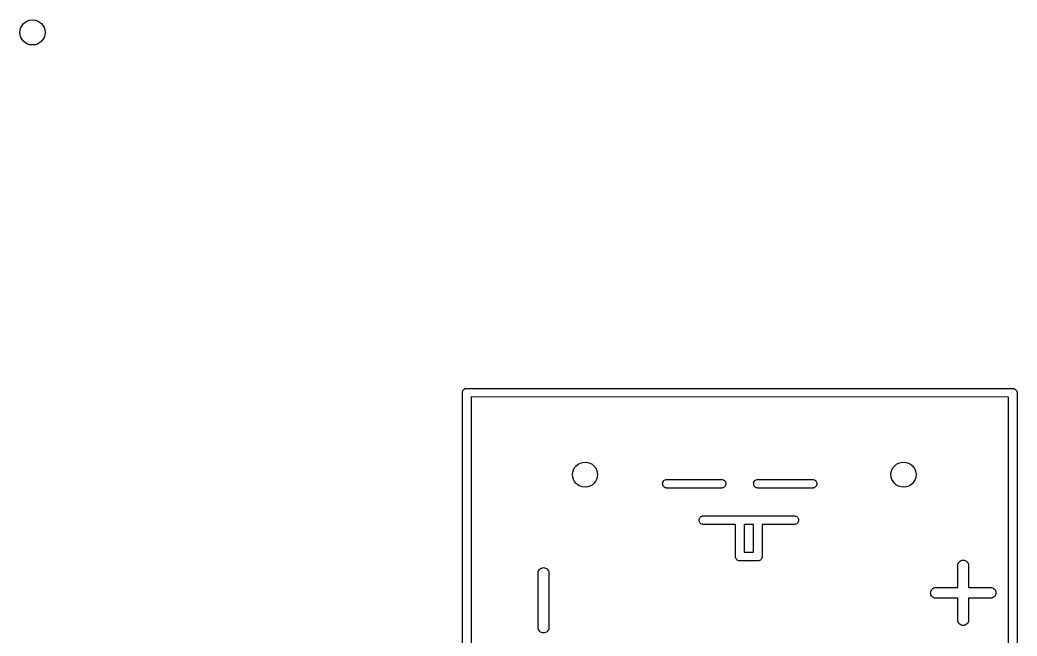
# Model space of a CAD drawing. Extents: x 2.7 to 6.64, y -5.71 to -1.95.
# Drawn here: x 4.126 to 4.674, y -5.164 to -4.825 of the extents above; entities that cross this region are included whole.
import ezdxf

# ---------------------------------------------------------------- set-up
doc = ezdxf.new("R2010")
doc.units = 0
doc.header["$MEASUREMENT"] = 0
doc.layers.add('BLACK', color=7, linetype='CONTINUOUS')

msp = doc.modelspace()

# ---------------------------------------------------------------- linework, layer by layer
at = {"layer": 'BLACK', "linetype": 'CONTINUOUS'}
for p, q in [((4.36893, -5.02946), (4.36907, -5.02901)), ((4.36907, -5.02901), (4.36929, -5.0286)), ((4.36929, -5.0286), (4.36958, -5.02824)), ((4.36958, -5.02824), (4.36994, -5.02795)), ((4.36994, -5.02795), (4.37035, -5.02773)), ((4.37035, -5.02773), (4.3708, -5.02759)), ((4.3708, -5.02759), (4.37114, -5.02756)), ((4.37114, -5.02756), (4.67114, -5.02764)), ((4.67114, -5.02764), (4.67126, -5.02763)), ((4.67126, -5.02763), (4.67138, -5.02764)), ((4.67138, -5.02764), (4.67138, -5.02764)), ((4.67138, -5.02764), (4.67144, -5.02764)), ((4.67144, -5.02764), (4.67172, -5.02767)), ((4.67172, -5.02767), (4.67172, -5.02767)), ((4.67172, -5.02767), (4.67172, -5.02767)), ((4.67172, -5.02767), (4.67184, -5.02771)), ((4.67184, -5.02771), (4.67217, -5.02781)), ((4.67217, -5.02781), (4.67217, -5.02781)), ((4.67217, -5.02781), (4.67217, -5.02781)), ((4.67217, -5.02781), (4.67227, -5.02786)), ((4.67227, -5.02786), (4.67258, -5.02803)), ((4.67258, -5.02803), (4.67258, -5.02803)), ((4.67258, -5.02803), (4.67258, -5.02803)), ((4.67258, -5.02803), (4.6726, -5.02804)), ((4.6726, -5.02804), (4.67294, -5.02832)), ((4.67294, -5.02832), (4.67323, -5.02868)), ((4.67323, -5.02868), (4.67323, -5.02868)), ((4.67323, -5.02868), (4.67323, -5.02868)), ((4.67323, -5.02868), (4.67327, -5.02874)), ((4.67327, -5.02874), (4.67345, -5.02909)), ((4.67345, -5.02909), (4.67359, -5.02954)), ((4.36889, -5.02992), (4.36893, -5.02946)), ((4.3689, -5.03008), (4.36889, -5.02992)), ((4.3689, -5.03012), (4.3689, -5.03008)), ((4.3689, -5.35933), (4.3689, -5.03012)), ((4.37362, -5.03228), (4.37362, -5.35709)), ((4.6689, -5.03236), (4.37362, -5.03228)), ((4.6689, -5.03988), (4.6689, -5.03236)), ((4.67359, -5.02954), (4.67362, -5.02988)), ((4.67362, -5.02988), (4.67362, -5.02988)), ((4.67362, -5.02988), (4.67363, -5.03)), ((4.67363, -5.03), (4.67362, -5.03012)), ((4.67362, -5.03012), (4.67362, -5.35989)), ((4.6689, -5.35763), (4.6689, -5.03988)), ((4.47929, -5.07868), (4.47958, -5.07832)), ((4.47958, -5.07832), (4.47994, -5.07803)), ((4.47994, -5.07803), (4.48035, -5.07781)), ((4.48035, -5.07781), (4.4808, -5.07767)), ((4.4808, -5.07767), (4.48114, -5.07764)), ((4.48114, -5.07764), (4.51138, -5.07764)), ((4.51138, -5.07764), (4.51172, -5.07767)), ((4.51172, -5.07767), (4.51217, -5.07781)), ((4.51217, -5.07781), (4.51258, -5.07803)), ((4.51258, -5.07803), (4.51294, -5.07832)), ((4.51294, -5.07832), (4.51323, -5.07868)), ((4.52929, -5.07868), (4.52958, -5.07832)), ((4.52958, -5.07832), (4.52994, -5.07803)), ((4.52994, -5.07803), (4.53035, -5.07781)), ((4.53035, -5.07781), (4.5308, -5.07767)), ((4.5308, -5.07767), (4.53114, -5.07764)), ((4.53114, -5.07764), (4.56138, -5.07764)), ((4.56138, -5.07764), (4.56172, -5.07767)), ((4.56172, -5.07767), (4.56217, -5.07781)), ((4.56217, -5.07781), (4.56258, -5.07803)), ((4.56258, -5.07803), (4.56294, -5.07832)), ((4.56294, -5.07832), (4.56323, -5.07868)), ((4.47889, -5.08), (4.47893, -5.07954)), ((4.47893, -5.08046), (4.47889, -5.08)), ((4.47893, -5.07954), (4.47907, -5.07909)), ((4.47907, -5.08091), (4.47893, -5.08046)), ((4.47907, -5.07909), (4.47929, -5.07868)), ((4.47929, -5.08132), (4.47907, -5.08091)), ((4.47958, -5.08168), (4.47929, -5.08132)), ((4.47994, -5.08197), (4.47958, -5.08168)), ((4.48035, -5.08219), (4.47994, -5.08197)), ((4.4808, -5.08233), (4.48035, -5.08219)), ((4.48114, -5.08236), (4.4808, -5.08233)), ((4.51138, -5.08236), (4.48114, -5.08236)), ((4.51172, -5.08233), (4.51138, -5.08236)), ((4.51217, -5.08219), (4.51172, -5.08233)), ((4.51258, -5.08197), (4.51217, -5.08219)), ((4.51294, -5.08168), (4.51258, -5.08197)), ((4.51323, -5.08132), (4.51294, -5.08168)), ((4.51323, -5.07868), (4.51345, -5.07909)), ((4.51345, -5.08091), (4.51323, -5.08132)), ((4.51345, -5.07909), (4.51359, -5.07954)), ((4.51359, -5.08046), (4.51345, -5.08091)), ((4.51359, -5.07954), (4.51363, -5.08)), ((4.51363, -5.08), (4.51359, -5.08046)), ((4.52889, -5.08), (4.52893, -5.07954)), ((4.52893, -5.08046), (4.52889, -5.08)), ((4.52893, -5.07954), (4.52907, -5.07909)), ((4.52907, -5.08091), (4.52893, -5.08046)), ((4.52907, -5.07909), (4.52929, -5.07868)), ((4.52929, -5.08132), (4.52907, -5.08091)), ((4.52958, -5.08168), (4.52929, -5.08132)), ((4.52994, -5.08197), (4.52958, -5.08168)), ((4.53035, -5.08219), (4.52994, -5.08197)), ((4.5308, -5.08233), (4.53035, -5.08219)), ((4.53114, -5.08236), (4.5308, -5.08233)), ((4.56138, -5.08236), (4.53114, -5.08236)), ((4.56172, -5.08233), (4.56138, -5.08236)), ((4.56217, -5.08219), (4.56172, -5.08233)), ((4.56258, -5.08197), (4.56217, -5.08219)), ((4.56294, -5.08168), (4.56258, -5.08197)), ((4.56323, -5.08132), (4.56294, -5.08168)), ((4.56323, -5.07868), (4.56345, -5.07909)), ((4.56345, -5.08091), (4.56323, -5.08132)), ((4.56345, -5.07909), (4.56359, -5.07954)), ((4.56359, -5.08046), (4.56345, -5.08091)), ((4.56359, -5.07954), (4.56363, -5.08)), ((4.56363, -5.08), (4.56359, -5.08046)), ((4.49889, -5.1), (4.49893, -5.09954)), ((4.49893, -5.10046), (4.49889, -5.1)), ((4.49893, -5.09954), (4.49907, -5.09909)), ((4.49907, -5.09909), (4.49929, -5.09868)), ((4.49929, -5.09868), (4.49958, -5.09832)), ((4.49958, -5.09832), (4.49994, -5.09803)), ((4.49994, -5.09803), (4.50035, -5.09781)), ((4.50035, -5.09781), (4.5008, -5.09767)), ((4.5008, -5.09767), (4.50114, -5.09764)), ((4.50114, -5.09764), (4.52114, -5.09764)), ((4.52114, -5.09764), (4.52126, -5.09763)), ((4.52126, -5.09763), (4.52138, -5.09764)), ((4.52138, -5.09764), (4.53114, -5.09764)), ((4.53114, -5.09764), (4.53126, -5.09763)), ((4.53126, -5.09763), (4.53138, -5.09764)), ((4.53138, -5.09764), (4.55138, -5.09764)), ((4.55138, -5.09764), (4.55172, -5.09767)), ((4.55172, -5.09767), (4.55217, -5.09781)), ((4.55217, -5.09781), (4.55258, -5.09803)), ((4.55258, -5.09803), (4.55294, -5.09832)), ((4.55294, -5.09832), (4.55323, -5.09868)), ((4.55323, -5.09868), (4.55345, -5.09909)), ((4.55345, -5.09909), (4.55359, -5.09954)), ((4.55359, -5.09954), (4.55363, -5.1)), ((4.55363, -5.1), (4.55359, -5.10046)), ((4.49907, -5.10091), (4.49893, -5.10046)), ((4.49929, -5.10132), (4.49907, -5.10091)), ((4.49958, -5.10168), (4.49929, -5.10132)), ((4.49994, -5.10197), (4.49958, -5.10168)), ((4.50035, -5.10219), (4.49994, -5.10197)), ((4.5008, -5.10233), (4.50035, -5.10219)), ((4.50114, -5.10236), (4.5008, -5.10233)), ((4.5189, -5.10236), (4.50114, -5.10236)), ((4.5189, -5.11988), (4.5189, -5.10236)), ((4.52362, -5.10236), (4.52362, -5.11764)), ((4.5289, -5.10236), (4.52362, -5.10236)), ((4.5289, -5.11764), (4.5289, -5.10236)), ((4.55138, -5.10236), (4.53362, -5.10236)), ((4.53362, -5.10236), (4.53362, -5.11988)), ((4.55172, -5.10233), (4.55138, -5.10236)), ((4.55217, -5.10219), (4.55172, -5.10233)), ((4.55258, -5.10197), (4.55217, -5.10219)), ((4.55294, -5.10168), (4.55258, -5.10197)), ((4.55323, -5.10132), (4.55294, -5.10168)), ((4.55345, -5.10091), (4.55323, -5.10132)), ((4.55359, -5.10046), (4.55345, -5.10091)), ((4.51889, -5.12), (4.5189, -5.11988)), ((4.51893, -5.12046), (4.51889, -5.12)), ((4.51907, -5.12091), (4.51893, -5.12046)), ((4.51929, -5.12132), (4.51907, -5.12091)), ((4.51958, -5.12168), (4.51929, -5.12132)), ((4.51994, -5.12197), (4.51958, -5.12168)), ((4.52035, -5.12219), (4.51994, -5.12197)), ((4.5208, -5.12233), (4.52035, -5.12219)), ((4.52362, -5.11764), (4.5289, -5.11764)), ((4.53217, -5.12219), (4.53172, -5.12233)), ((4.53258, -5.12197), (4.53217, -5.12219)), ((4.53294, -5.12168), (4.53258, -5.12197)), ((4.53323, -5.12132), (4.53294, -5.12168)), ((4.53345, -5.12091), (4.53323, -5.12132)), ((4.53359, -5.12046), (4.53345, -5.12091)), ((4.53362, -5.12012), (4.53359, -5.12046)), ((4.53362, -5.11988), (4.53363, -5.12)), ((4.53363, -5.12), (4.53362, -5.12012)), ((4.53362, -5.12012), (4.53362, -5.12012)), ((4.64246, -5.12253), (4.64297, -5.12226)), ((4.64297, -5.12226), (4.64352, -5.1221)), ((4.64352, -5.1221), (4.64409, -5.12205)), ((4.64409, -5.12205), (4.64467, -5.12211)), ((4.64467, -5.12211), (4.64522, -5.12228)), ((4.64522, -5.12228), (4.64572, -5.12255)), ((4.41073, -5.12793), (4.41101, -5.12743)), ((4.41101, -5.12743), (4.41138, -5.12699)), ((4.41138, -5.12699), (4.41183, -5.12663)), ((4.41183, -5.12663), (4.41234, -5.12636)), ((4.41234, -5.12636), (4.41289, -5.1262)), ((4.41289, -5.1262), (4.41346, -5.12614)), ((4.41346, -5.12614), (4.41404, -5.1262)), ((4.41404, -5.1262), (4.41459, -5.12637)), ((4.41459, -5.12637), (4.41509, -5.12665)), ((4.41509, -5.12665), (4.41554, -5.12702)), ((4.41554, -5.12702), (4.4159, -5.12746)), ((4.4159, -5.12746), (4.41617, -5.12797)), ((4.52126, -5.12237), (4.5208, -5.12233)), ((4.52138, -5.12236), (4.52126, -5.12237)), ((4.53114, -5.12236), (4.52138, -5.12236)), ((4.53126, -5.12237), (4.53114, -5.12236)), ((4.53172, -5.12233), (4.53126, -5.12237)), ((4.64112, -5.12496), (4.64118, -5.12439)), ((4.64112, -5.125), (4.64112, -5.12496)), ((4.64112, -5.13705), (4.64112, -5.125)), ((4.64118, -5.12439), (4.64136, -5.12384)), ((4.64136, -5.12384), (4.64164, -5.12333)), ((4.64164, -5.12333), (4.64201, -5.12289)), ((4.64201, -5.12289), (4.64246, -5.12253)), ((4.64572, -5.12255), (4.64617, -5.12292)), ((4.64617, -5.12292), (4.64653, -5.12337)), ((4.64653, -5.12337), (4.6468, -5.12388)), ((4.6468, -5.12388), (4.64697, -5.12443)), ((4.64697, -5.12443), (4.64702, -5.125)), ((4.64702, -5.125), (4.64702, -5.13705)), ((4.41049, -5.12906), (4.41055, -5.12848)), ((4.41049, -5.1291), (4.41049, -5.12906)), ((4.41049, -5.15909), (4.41049, -5.1291)), ((4.41055, -5.12848), (4.41073, -5.12793)), ((4.41617, -5.12797), (4.41634, -5.12852)), ((4.41634, -5.12852), (4.41639, -5.1291)), ((4.41639, -5.1291), (4.41639, -5.15909)), ((4.62635, -5.13886), (4.62663, -5.13835)), ((4.62663, -5.13835), (4.62699, -5.1379)), ((4.62699, -5.1379), (4.62744, -5.13754)), ((4.62744, -5.13754), (4.62795, -5.13727)), ((4.62795, -5.13727), (4.6285, -5.1371)), ((4.6285, -5.1371), (4.62907, -5.13705)), ((4.62907, -5.13705), (4.64112, -5.13705)), ((4.64702, -5.13705), (4.65907, -5.13705)), ((4.65907, -5.13705), (4.65911, -5.13705)), ((4.65911, -5.13705), (4.65968, -5.13711)), ((4.65968, -5.13711), (4.66023, -5.13729)), ((4.66023, -5.13729), (4.66074, -5.13756)), ((4.66074, -5.13756), (4.66118, -5.13793)), ((4.66118, -5.13793), (4.66154, -5.13838)), ((4.66154, -5.13838), (4.66181, -5.13889)), ((4.62612, -5.13998), (4.62618, -5.13941)), ((4.62617, -5.14055), (4.62612, -5.13998)), ((4.62634, -5.14111), (4.62617, -5.14055)), ((4.62618, -5.13941), (4.62635, -5.13886)), ((4.6266, -5.14162), (4.62634, -5.14111)), ((4.62696, -5.14207), (4.6266, -5.14162)), ((4.62741, -5.14244), (4.62696, -5.14207)), ((4.62791, -5.14271), (4.62741, -5.14244)), ((4.62846, -5.14289), (4.62791, -5.14271)), ((4.62903, -5.14295), (4.62846, -5.14289)), ((4.62907, -5.14295), (4.62903, -5.14295)), ((4.64112, -5.14295), (4.62907, -5.14295)), ((4.64112, -5.155), (4.64112, -5.14295)), ((4.65907, -5.14295), (4.64702, -5.14295)), ((4.64702, -5.14295), (4.64702, -5.155)), ((4.65964, -5.1429), (4.65907, -5.14295)), ((4.6602, -5.14273), (4.65964, -5.1429)), ((4.6607, -5.14246), (4.6602, -5.14273)), ((4.66115, -5.1421), (4.6607, -5.14246)), ((4.66152, -5.14165), (4.66115, -5.1421)), ((4.66179, -5.14114), (4.66152, -5.14165)), ((4.66196, -5.14059), (4.66179, -5.14114)), ((4.66181, -5.13889), (4.66197, -5.13945)), ((4.66202, -5.14002), (4.66196, -5.14059)), ((4.66197, -5.13945), (4.66202, -5.14002)), ((4.64118, -5.15557), (4.64112, -5.155)), ((4.64702, -5.15504), (4.64696, -5.15561)), ((4.64702, -5.155), (4.64702, -5.15504)), ((4.41055, -5.15967), (4.41049, -5.15909)), ((4.41071, -5.16022), (4.41055, -5.15967)), ((4.41098, -5.16073), (4.41071, -5.16022)), ((4.41616, -5.16026), (4.41588, -5.16076)), ((4.41633, -5.15971), (4.41616, -5.16026)), ((4.41639, -5.15913), (4.41633, -5.15971)), ((4.41639, -5.15909), (4.41639, -5.15913)), ((4.64134, -5.15612), (4.64118, -5.15557)), ((4.64161, -5.15663), (4.64134, -5.15612)), ((4.64198, -5.15708), (4.64161, -5.15663)), ((4.64242, -5.15745), (4.64198, -5.15708)), ((4.64293, -5.15772), (4.64242, -5.15745)), ((4.64348, -5.15789), (4.64293, -5.15772)), ((4.64405, -5.15795), (4.64348, -5.15789)), ((4.64463, -5.1579), (4.64405, -5.15795)), ((4.64518, -5.15774), (4.64463, -5.1579)), ((4.64569, -5.15747), (4.64518, -5.15774)), ((4.64614, -5.15711), (4.64569, -5.15747)), ((4.64651, -5.15667), (4.64614, -5.15711)), ((4.64679, -5.15616), (4.64651, -5.15667)), ((4.64696, -5.15561), (4.64679, -5.15616)), ((4.41135, -5.16117), (4.41098, -5.16073)), ((4.41179, -5.16154), (4.41135, -5.16117)), ((4.4123, -5.16181), (4.41179, -5.16154)), ((4.41285, -5.16199), (4.4123, -5.16181)), ((4.41342, -5.16205), (4.41285, -5.16199)), ((4.414, -5.16199), (4.41342, -5.16205)), ((4.41455, -5.16183), (4.414, -5.16199)), ((4.41506, -5.16156), (4.41455, -5.16183)), ((4.41551, -5.1612), (4.41506, -5.16156)), ((4.41588, -5.16076), (4.41551, -5.1612))]:
    msp.add_line(p, q, dxfattribs=at)
at = {"layer": 'BLACK'}
for centre in [(4.13268, -4.83189), (4.43626, -5.075), (4.61126, -5.075)]:
    msp.add_circle(centre, 0.00689, dxfattribs=at)

doc.saveas('drawing.dxf')
